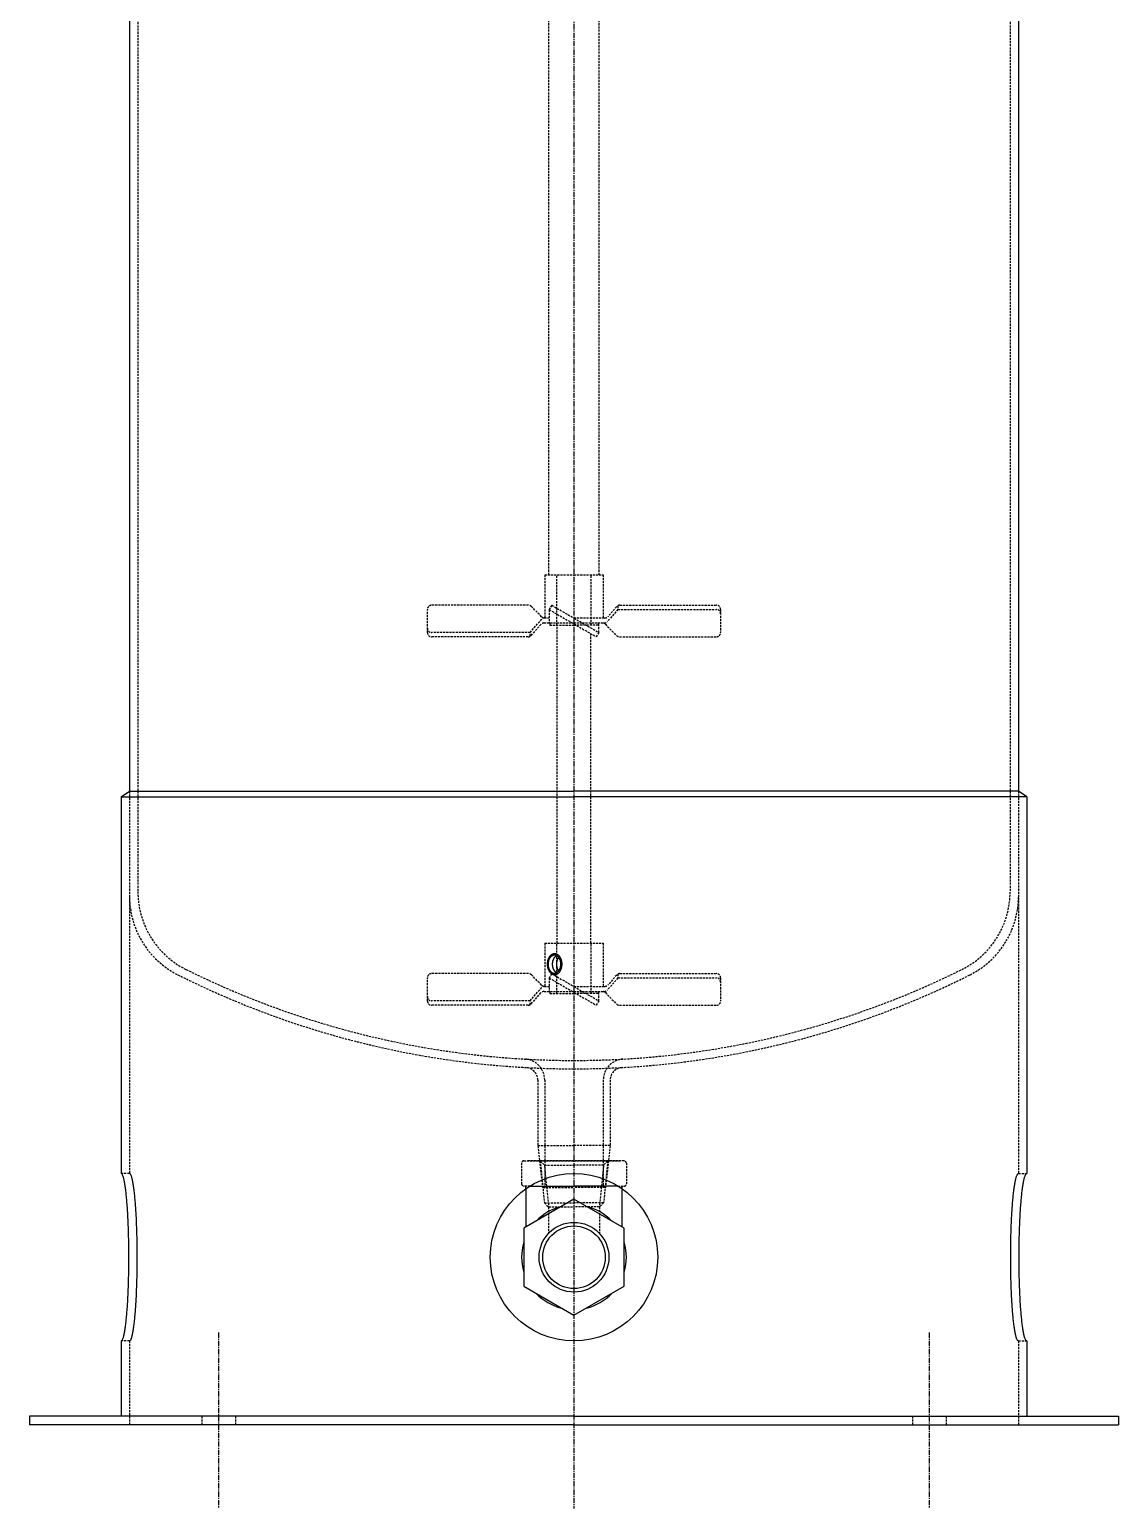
# Model space of a CAD drawing. Extents: x 248 to 1301, y 18 to 1271.
# Drawn here: x 786.5 to 1046.5, y 89.5 to 442.8 of the extents above; entities that cross this region are included whole.
import ezdxf

# ---------------------------------------------------------------- set-up
doc = ezdxf.new("R2010")
doc.units = 0
doc.linetypes.add('CENTER', pattern=[2, 1.25, -0.25, 0.25, -0.25])
doc.linetypes.add('DASHED', pattern=[0.75, 0.5, -0.25])
doc.layers.get('0').update_dxf_attribs({"linetype": 'CONTINUOUS'})
doc.layers.add('CENTER', color=1, linetype='CENTER')

msp = doc.modelspace()

# ---------------------------------------------------------------- linework, layer by layer
at = {"color": 3, "linetype": 'DASHED'}
for p, q in [((812.35, 519.52), (812.35, 236.88)), ((1020.65, 519.52), (1020.65, 236.88)), ((910.5, 312.52), (910.5, 497.52)), ((922.5, 312.52), (922.5, 497.52)), ((909.5, 312.52), (909.5, 302.22)), ((909.5, 312.52), (916.5, 312.52)), ((912.4, 300.52), (912.4, 312.52)), ((916.5, 312.52), (923.5, 312.52)), ((920.6, 300.52), (920.6, 312.52)), ((923.5, 312.52), (923.5, 302.22)), ((881.5, 298.72), (881.5, 304.26)), ((905.63, 305.26), (882.5, 305.26)), ((908.75, 302.51), (906.34, 304.96)), ((911.17, 305.26), (910.57, 304.22)), ((910.57, 304.22), (910.57, 301.02)), ((910.57, 304.22), (916.5, 300.79)), ((911.17, 305.26), (916.5, 302.18)), ((927, 304.22), (924.48, 301.36)), ((926.7, 304.92), (924.62, 302.56)), ((927, 305.15), (927, 304.22)), ((927, 304.22), (950.5, 304.22)), ((927.45, 305.26), (950.5, 305.26)), ((951.5, 304.26), (951.5, 298.72)), ((906, 298.76), (908.75, 301.88)), ((906.3, 298.06), (908.61, 300.68)), ((909.36, 301.02), (916.11, 301.02)), ((909.46, 302.22), (910.57, 302.22)), ((910.75, 301.02), (910.75, 300.52)), ((910.75, 300.52), (916.5, 300.52)), ((912.5, 224.52), (912.5, 300.52)), ((916.11, 301.02), (916.5, 301.02)), ((916.5, 302.22), (923.87, 302.22)), ((916.5, 302.18), (922.43, 298.76)), ((916.5, 301.02), (918.51, 301.02)), ((916.5, 300.79), (921.83, 297.72)), ((916.5, 300.52), (916.98, 300.52)), ((922.25, 300.52), (916.98, 300.52)), ((918.51, 301.02), (923.73, 301.02)), ((922.25, 301.02), (922.25, 300.52)), ((922.43, 298.76), (922.43, 301.02)), ((923.99, 300.72), (926.66, 298.01)), ((906, 298.76), (882.5, 298.76)), ((905.55, 297.72), (882.5, 297.72)), ((906, 297.82), (906, 298.76)), ((920.5, 224.52), (920.5, 298.48)), ((922.43, 298.76), (921.83, 297.72)), ((927.38, 297.72), (950.5, 297.72)), ((810.35, 260.81), (810.35, 169.52)), ((1022.65, 260.81), (1022.65, 169.52)), ((909.5, 224.52), (916.5, 224.52)), ((909.5, 224.52), (909.5, 214.22)), ((912.4, 212.52), (912.4, 224.52)), ((916.5, 224.52), (923.5, 224.52)), ((920.6, 212.52), (920.6, 224.52)), ((923.5, 224.52), (923.5, 214.22)), ((881.5, 210.72), (881.5, 216.26)), ((905.63, 217.26), (882.5, 217.26)), ((908.75, 214.51), (906.34, 216.96)), ((911.17, 217.26), (910.57, 216.22)), ((910.57, 216.22), (916.5, 212.79)), ((910.57, 216.22), (910.57, 213.02)), ((911.17, 217.26), (916.5, 214.18)), ((927, 216.22), (924.48, 213.36)), ((926.7, 216.92), (924.62, 214.56)), ((927, 217.15), (927, 216.22)), ((927, 216.22), (950.5, 216.22)), ((927.45, 217.26), (950.5, 217.26)), ((951.5, 216.26), (951.5, 210.72)), ((906, 210.76), (908.75, 213.88)), ((906.3, 210.06), (908.61, 212.68)), ((909.36, 213.02), (916.11, 213.02)), ((909.46, 214.22), (910.57, 214.22)), ((910.75, 213.02), (910.75, 212.52)), ((910.75, 212.52), (916.5, 212.52)), ((916.11, 213.02), (916.5, 213.02)), ((916.5, 214.22), (923.87, 214.22)), ((916.5, 214.18), (922.43, 210.76)), ((916.5, 213.02), (918.51, 213.02)), ((916.5, 212.79), (921.83, 209.72)), ((916.5, 212.52), (916.98, 212.52)), ((922.25, 212.52), (916.98, 212.52)), ((918.51, 213.02), (923.73, 213.02)), ((922.25, 213.02), (922.25, 212.52)), ((922.43, 210.76), (922.43, 213.02)), ((923.99, 212.72), (926.66, 210.01)), ((906, 210.76), (882.5, 210.76)), ((905.55, 209.72), (882.5, 209.72)), ((906, 209.82), (906, 210.76)), ((922.43, 210.76), (921.83, 209.72)), ((927.38, 209.72), (950.5, 209.72)), ((907.85, 191.83), (907.85, 176.17)), ((909.5, 191.85), (909.5, 172.52)), ((923.5, 191.85), (923.5, 172.52)), ((925.15, 191.83), (925.15, 176.17)), ((907.85, 176.17), (908.27, 172.52)), ((907.85, 176.17), (916.5, 176.17)), ((925.15, 176.17), (916.5, 176.17)), ((925.15, 176.17), (924.73, 172.52)), ((904, 172.02), (904, 167.02)), ((904.5, 172.52), (916.5, 172.52)), ((916.5, 172.52), (905.5, 172.52)), ((908.27, 172.52), (916.5, 172.52)), ((908.27, 172.52), (909, 166.17)), ((908.27, 172.52), (916.5, 172.52)), ((908.43, 172.52), (909.43, 162.52)), ((908.43, 172.52), (909.43, 171.52)), ((909.43, 171.52), (910.43, 161.52)), ((909.43, 171.52), (916.5, 171.52)), ((909.5, 172.52), (909.5, 166.17)), ((924.73, 172.52), (916.5, 172.52)), ((924.73, 172.52), (916.5, 172.52)), ((916.5, 172.52), (927.5, 172.52)), ((928.5, 172.52), (916.5, 172.52)), ((923.57, 171.52), (916.5, 171.52)), ((923.57, 171.52), (922.57, 161.52)), ((923.5, 172.52), (923.5, 166.17)), ((924.57, 172.52), (923.57, 162.52)), ((924.57, 172.52), (923.57, 171.52)), ((924.73, 172.52), (924, 166.17)), ((929, 172.02), (929, 167.02)), ((810.35, 169.52), (808.35, 169.52)), ((905.97, 166.52), (904.5, 166.52)), ((905, 165.88), (905, 166.52)), ((909, 166.17), (916.5, 166.17)), ((924, 166.17), (916.5, 166.17)), ((927.04, 166.52), (928.5, 166.52)), ((928, 165.88), (928, 166.52)), ((1022.65, 169.52), (1024.65, 169.52)), ((909.43, 162.52), (910.43, 161.52)), ((909.43, 162.52), (916.5, 162.52)), ((923.57, 162.52), (916.5, 162.52)), ((923.57, 162.52), (922.57, 161.52)), ((910.43, 161.52), (910.43, 155.22)), ((910.43, 161.52), (916.5, 161.52)), ((922.57, 161.52), (916.5, 161.52)), ((922.57, 161.52), (922.57, 155.22)), ((810.35, 129.52), (808.35, 129.52)), ((810.35, 129.52), (810.35, 109.52)), ((1022.65, 129.52), (1024.65, 129.52)), ((1022.65, 129.52), (1022.65, 109.52)), ((827.65, 111.52), (827.65, 109.52)), ((835.65, 111.52), (835.65, 109.52)), ((997.35, 111.52), (997.35, 109.52)), ((1005.35, 111.52), (1005.35, 109.52))]:
    msp.add_line(p, q, dxfattribs=at)
at = {"color": 7, "linetype": 'CONTINUOUS'}
for p, q in [((810.35, 497.75), (810.35, 260.81)), ((1022.65, 497.75), (1022.65, 260.81)), ((808.35, 259.52), (810.35, 260.81)), ((808.35, 259.52), (808.35, 169.52)), ((808.5, 259.52), (916.5, 259.52)), ((810.35, 260.81), (916.5, 260.81)), ((1022.65, 260.81), (916.5, 260.81)), ((1024.5, 259.52), (916.5, 259.52)), ((1024.65, 259.52), (1022.65, 260.81)), ((1024.65, 259.52), (1024.65, 169.52)), ((905.97, 166.52), (916.5, 166.52)), ((927.04, 166.52), (916.5, 166.52)), ((916.5, 163.37), (904.5, 156.44)), ((905, 165.88), (905, 156.73)), ((928.5, 156.44), (916.5, 163.37)), ((928, 156.73), (928, 165.88)), ((904.5, 156.44), (904.5, 142.59)), ((928.5, 142.59), (928.5, 156.44)), ((904.5, 142.59), (916.5, 135.66)), ((916.5, 135.66), (928.5, 142.59)), ((808.35, 129.52), (808.35, 111.52)), ((1024.65, 129.52), (1024.65, 111.52)), ((916.5, 111.52), (786.5, 111.52)), ((786.5, 111.52), (786.5, 109.52)), ((916.5, 109.52), (786.5, 109.52)), ((916.5, 111.52), (1046.5, 111.52)), ((916.5, 109.52), (1046.5, 109.52)), ((1046.5, 111.52), (1046.5, 109.52))]:
    msp.add_line(p, q, dxfattribs=at)
at = {"color": 3, "linetype": 'DASHED'}
for points in [[(911.88, 217.02, 0), (911.96, 217.02, 0), (912.05, 217.03, 0), (912.14, 217.04, 0), (912.22, 217.06, 0), (912.31, 217.09, 0), (912.39, 217.12, 0), (912.47, 217.16, 0), (912.55, 217.21, 0), (912.63, 217.26, 0), (912.71, 217.31, 0), (912.79, 217.37, 0), (912.86, 217.44, 0), (912.93, 217.51, 0), (913, 217.58, 0), (913.07, 217.66, 0), (913.13, 217.75, 0), (913.19, 217.84, 0), (913.24, 217.93, 0), (913.3, 218.03, 0), (913.35, 218.13, 0), (913.39, 218.23, 0), (913.44, 218.34, 0), (913.48, 218.45, 0), (913.51, 218.56, 0), (913.54, 218.67, 0), (913.57, 218.79, 0), (913.59, 218.91, 0), (913.61, 219.03, 0), (913.63, 219.15, 0), (913.64, 219.27, 0), (913.64, 219.39, 0), (913.64, 219.52, 0), (913.64, 219.64, 0), (913.64, 219.76, 0), (913.63, 219.88, 0), (913.61, 220, 0), (913.59, 220.12, 0), (913.57, 220.24, 0), (913.54, 220.36, 0), (913.51, 220.47, 0), (913.48, 220.59, 0), (913.44, 220.69, 0), (913.39, 220.8, 0), (913.35, 220.91, 0), (913.3, 221.01, 0), (913.24, 221.1, 0), (913.19, 221.19, 0), (913.13, 221.28, 0), (913.07, 221.37, 0), (913, 221.45, 0), (912.93, 221.53, 0), (912.86, 221.59, 0), (912.79, 221.66, 0), (912.71, 221.72, 0), (912.63, 221.78, 0), (912.55, 221.83, 0), (912.47, 221.87, 0), (912.39, 221.91, 0), (912.31, 221.94, 0), (912.22, 221.97, 0), (912.14, 221.99, 0), (912.05, 222, 0), (911.96, 222.01, 0), (911.88, 222.02, 0), (911.79, 222.01, 0), (911.7, 222, 0), (911.62, 221.99, 0), (911.53, 221.97, 0), (911.45, 221.94, 0), (911.36, 221.91, 0), (911.28, 221.87, 0), (911.2, 221.83, 0), (911.12, 221.78, 0), (911.04, 221.72, 0), (910.97, 221.66, 0), (910.89, 221.59, 0), (910.82, 221.53, 0), (910.76, 221.45, 0), (910.69, 221.37, 0), (910.63, 221.28, 0), (910.57, 221.19, 0), (910.51, 221.1, 0), (910.46, 221.01, 0), (910.41, 220.91, 0), (910.36, 220.8, 0), (910.32, 220.69, 0), (910.28, 220.59, 0), (910.24, 220.47, 0), (910.21, 220.36, 0), (910.19, 220.24, 0), (910.16, 220.12, 0), (910.14, 220, 0), (910.13, 219.88, 0), (910.12, 219.76, 0), (910.11, 219.64, 0), (910.11, 219.52, 0), (910.11, 219.39, 0), (910.12, 219.27, 0), (910.13, 219.15, 0), (910.14, 219.03, 0), (910.16, 218.91, 0), (910.19, 218.79, 0), (910.21, 218.67, 0), (910.24, 218.56, 0), (910.28, 218.45, 0), (910.32, 218.34, 0), (910.36, 218.23, 0), (910.41, 218.13, 0), (910.46, 218.03, 0), (910.51, 217.93, 0), (910.57, 217.84, 0), (910.63, 217.75, 0), (910.69, 217.66, 0), (910.76, 217.58, 0), (910.82, 217.51, 0), (910.89, 217.44, 0), (910.97, 217.37, 0), (911.04, 217.31, 0), (911.12, 217.26, 0), (911.2, 217.21, 0), (911.28, 217.16, 0), (911.36, 217.12, 0), (911.45, 217.09, 0), (911.53, 217.06, 0), (911.62, 217.04, 0), (911.7, 217.03, 0), (911.79, 217.02, 0), (911.88, 217.02, 0)], [(911.83, 217.37, 0), (911.91, 217.37, 0), (911.98, 217.38, 0), (912.06, 217.39, 0), (912.13, 217.41, 0), (912.2, 217.43, 0), (912.27, 217.46, 0), (912.35, 217.49, 0), (912.41, 217.53, 0), (912.48, 217.57, 0), (912.55, 217.62, 0), (912.61, 217.67, 0), (912.68, 217.73, 0), (912.74, 217.79, 0), (912.8, 217.85, 0), (912.85, 217.92, 0), (912.91, 218, 0), (912.96, 218.07, 0), (913.01, 218.15, 0), (913.05, 218.24, 0), (913.1, 218.32, 0), (913.14, 218.41, 0), (913.17, 218.5, 0), (913.21, 218.6, 0), (913.24, 218.69, 0), (913.26, 218.79, 0), (913.29, 218.89, 0), (913.31, 218.99, 0), (913.32, 219.1, 0), (913.34, 219.2, 0), (913.35, 219.31, 0), (913.35, 219.41, 0), (913.35, 219.52, 0), (913.35, 219.62, 0), (913.35, 219.73, 0), (913.34, 219.83, 0), (913.32, 219.94, 0), (913.31, 220.04, 0), (913.29, 220.14, 0), (913.26, 220.24, 0), (913.24, 220.34, 0), (913.21, 220.44, 0), (913.17, 220.53, 0), (913.14, 220.62, 0), (913.1, 220.71, 0), (913.05, 220.8, 0), (913.01, 220.88, 0), (912.96, 220.96, 0), (912.91, 221.04, 0), (912.85, 221.11, 0), (912.8, 221.18, 0), (912.74, 221.24, 0), (912.68, 221.3, 0), (912.61, 221.36, 0), (912.55, 221.41, 0), (912.48, 221.46, 0), (912.41, 221.5, 0), (912.35, 221.54, 0), (912.27, 221.57, 0), (912.2, 221.6, 0), (912.13, 221.62, 0), (912.06, 221.64, 0), (911.98, 221.66, 0), (911.91, 221.66, 0), (911.83, 221.67, 0), (911.76, 221.66, 0), (911.68, 221.66, 0), (911.61, 221.64, 0), (911.54, 221.62, 0), (911.46, 221.6, 0), (911.39, 221.57, 0), (911.32, 221.54, 0), (911.25, 221.5, 0), (911.18, 221.46, 0), (911.12, 221.41, 0), (911.05, 221.36, 0), (910.99, 221.3, 0), (910.93, 221.24, 0), (910.87, 221.18, 0), (910.81, 221.11, 0), (910.76, 221.04, 0), (910.71, 220.96, 0), (910.66, 220.88, 0), (910.61, 220.8, 0), (910.57, 220.71, 0), (910.53, 220.62, 0), (910.49, 220.53, 0), (910.46, 220.44, 0), (910.43, 220.34, 0), (910.4, 220.24, 0), (910.38, 220.14, 0), (910.36, 220.04, 0), (910.34, 219.94, 0), (910.33, 219.83, 0), (910.32, 219.73, 0), (910.31, 219.62, 0), (910.31, 219.52, 0), (910.31, 219.41, 0), (910.32, 219.31, 0), (910.33, 219.2, 0), (910.34, 219.1, 0), (910.36, 218.99, 0), (910.38, 218.89, 0), (910.4, 218.79, 0), (910.43, 218.69, 0), (910.46, 218.6, 0), (910.49, 218.5, 0), (910.53, 218.41, 0), (910.57, 218.32, 0), (910.61, 218.24, 0), (910.66, 218.15, 0), (910.71, 218.07, 0), (910.76, 218, 0), (910.81, 217.92, 0), (910.87, 217.85, 0), (910.93, 217.79, 0), (910.99, 217.73, 0), (911.05, 217.67, 0), (911.12, 217.62, 0), (911.18, 217.57, 0), (911.25, 217.53, 0), (911.32, 217.49, 0), (911.39, 217.46, 0), (911.46, 217.43, 0), (911.54, 217.41, 0), (911.61, 217.39, 0), (911.68, 217.38, 0), (911.76, 217.37, 0), (911.83, 217.37, 0)], [(912.33, 221.55, 0), (912.3, 221.53, 0), (912.28, 221.52, 0), (912.25, 221.5, 0), (912.22, 221.49, 0), (912.2, 221.47, 0), (912.17, 221.45, 0), (912.14, 221.43, 0), (912.12, 221.41, 0), (912.09, 221.39, 0), (912.07, 221.37, 0), (912.04, 221.35, 0), (912.02, 221.33, 0), (911.99, 221.31, 0), (911.97, 221.28, 0), (911.94, 221.26, 0), (911.92, 221.24, 0), (911.9, 221.21, 0), (911.87, 221.19, 0), (911.85, 221.16, 0), (911.83, 221.13, 0), (911.81, 221.1, 0), (911.78, 221.07, 0), (911.76, 221.05, 0), (911.74, 221.02, 0), (911.72, 220.99, 0), (911.7, 220.96, 0), (911.68, 220.93, 0), (911.66, 220.89, 0), (911.65, 220.86, 0), (911.63, 220.83, 0), (911.61, 220.8, 0), (911.59, 220.76, 0), (911.58, 220.73, 0), (911.56, 220.69, 0), (911.54, 220.66, 0), (911.53, 220.62, 0), (911.51, 220.59, 0), (911.5, 220.55, 0), (911.49, 220.51, 0), (911.47, 220.48, 0), (911.46, 220.44, 0), (911.45, 220.4, 0), (911.44, 220.37, 0), (911.42, 220.33, 0), (911.41, 220.29, 0), (911.4, 220.25, 0), (911.39, 220.21, 0), (911.38, 220.17, 0), (911.38, 220.13, 0), (911.37, 220.09, 0), (911.36, 220.05, 0), (911.35, 220.01, 0), (911.35, 219.97, 0), (911.34, 219.93, 0), (911.34, 219.89, 0), (911.33, 219.85, 0), (911.33, 219.81, 0), (911.32, 219.76, 0), (911.32, 219.72, 0), (911.32, 219.68, 0), (911.32, 219.64, 0), (911.31, 219.6, 0), (911.31, 219.56, 0), (911.31, 219.52, 0), (911.31, 219.47, 0), (911.31, 219.43, 0), (911.32, 219.39, 0), (911.32, 219.35, 0), (911.32, 219.31, 0), (911.32, 219.27, 0), (911.33, 219.23, 0), (911.33, 219.19, 0), (911.34, 219.15, 0), (911.34, 219.1, 0), (911.35, 219.06, 0), (911.35, 219.02, 0), (911.36, 218.98, 0), (911.37, 218.94, 0), (911.38, 218.9, 0), (911.38, 218.86, 0), (911.39, 218.82, 0), (911.4, 218.78, 0), (911.41, 218.75, 0), (911.42, 218.71, 0), (911.44, 218.67, 0), (911.45, 218.63, 0), (911.46, 218.59, 0), (911.47, 218.56, 0), (911.49, 218.52, 0), (911.5, 218.48, 0), (911.51, 218.45, 0), (911.53, 218.41, 0), (911.54, 218.38, 0), (911.56, 218.34, 0), (911.58, 218.31, 0), (911.59, 218.27, 0), (911.61, 218.24, 0), (911.63, 218.2, 0), (911.65, 218.17, 0), (911.66, 218.14, 0), (911.68, 218.11, 0), (911.7, 218.08, 0), (911.72, 218.05, 0), (911.74, 218.02, 0), (911.76, 217.99, 0), (911.78, 217.96, 0), (911.81, 217.93, 0), (911.83, 217.9, 0), (911.85, 217.88, 0), (911.87, 217.85, 0), (911.9, 217.82, 0), (911.92, 217.8, 0), (911.94, 217.77, 0), (911.97, 217.75, 0), (911.99, 217.72, 0), (912.02, 217.7, 0), (912.04, 217.68, 0), (912.07, 217.66, 0), (912.09, 217.64, 0), (912.12, 217.62, 0), (912.14, 217.6, 0), (912.17, 217.58, 0), (912.2, 217.56, 0), (912.22, 217.55, 0), (912.25, 217.53, 0), (912.28, 217.51, 0), (912.3, 217.5, 0), (912.33, 217.49, 0)], [(912.83, 221.14, 0), (912.82, 221.12, 0), (912.8, 221.1, 0), (912.79, 221.08, 0), (912.77, 221.06, 0), (912.76, 221.04, 0), (912.74, 221.02, 0), (912.73, 221, 0), (912.72, 220.98, 0), (912.7, 220.96, 0), (912.69, 220.93, 0), (912.68, 220.91, 0), (912.66, 220.89, 0), (912.65, 220.87, 0), (912.64, 220.84, 0), (912.62, 220.82, 0), (912.61, 220.8, 0), (912.6, 220.78, 0), (912.59, 220.75, 0), (912.58, 220.73, 0), (912.57, 220.71, 0), (912.55, 220.68, 0), (912.54, 220.66, 0), (912.53, 220.63, 0), (912.52, 220.61, 0), (912.51, 220.58, 0), (912.5, 220.56, 0), (912.49, 220.53, 0), (912.48, 220.51, 0), (912.48, 220.48, 0), (912.47, 220.46, 0), (912.46, 220.43, 0), (912.45, 220.41, 0), (912.44, 220.38, 0), (912.43, 220.35, 0), (912.42, 220.33, 0), (912.42, 220.3, 0), (912.41, 220.27, 0), (912.4, 220.25, 0), (912.4, 220.22, 0), (912.39, 220.19, 0), (912.38, 220.16, 0), (912.38, 220.14, 0), (912.37, 220.11, 0), (912.37, 220.08, 0), (912.36, 220.06, 0), (912.36, 220.03, 0), (912.35, 220, 0), (912.35, 219.97, 0), (912.34, 219.94, 0), (912.34, 219.91, 0), (912.34, 219.89, 0), (912.33, 219.86, 0), (912.33, 219.83, 0), (912.33, 219.8, 0), (912.32, 219.77, 0), (912.32, 219.75, 0), (912.32, 219.72, 0), (912.32, 219.69, 0), (912.32, 219.66, 0), (912.31, 219.63, 0), (912.31, 219.6, 0), (912.31, 219.57, 0), (912.31, 219.54, 0), (912.31, 219.52, 0), (912.31, 219.49, 0), (912.31, 219.46, 0), (912.31, 219.43, 0), (912.31, 219.4, 0), (912.32, 219.37, 0), (912.32, 219.34, 0), (912.32, 219.32, 0), (912.32, 219.29, 0), (912.32, 219.26, 0), (912.33, 219.23, 0), (912.33, 219.2, 0), (912.33, 219.17, 0), (912.34, 219.15, 0), (912.34, 219.12, 0), (912.34, 219.09, 0), (912.35, 219.06, 0), (912.35, 219.03, 0), (912.36, 219.01, 0), (912.36, 218.98, 0), (912.37, 218.95, 0), (912.37, 218.92, 0), (912.38, 218.9, 0), (912.38, 218.87, 0), (912.39, 218.84, 0), (912.4, 218.81, 0), (912.4, 218.79, 0), (912.41, 218.76, 0), (912.42, 218.73, 0), (912.42, 218.71, 0), (912.43, 218.68, 0), (912.44, 218.65, 0), (912.45, 218.63, 0), (912.46, 218.6, 0), (912.47, 218.57, 0), (912.48, 218.55, 0), (912.48, 218.52, 0), (912.49, 218.5, 0), (912.5, 218.47, 0), (912.51, 218.45, 0), (912.52, 218.42, 0), (912.53, 218.4, 0), (912.54, 218.38, 0), (912.55, 218.35, 0), (912.57, 218.33, 0), (912.58, 218.3, 0), (912.59, 218.28, 0), (912.6, 218.26, 0), (912.61, 218.23, 0), (912.62, 218.21, 0), (912.64, 218.19, 0), (912.65, 218.16, 0), (912.66, 218.14, 0), (912.68, 218.12, 0), (912.69, 218.1, 0), (912.7, 218.08, 0), (912.72, 218.06, 0), (912.73, 218.04, 0), (912.74, 218.01, 0), (912.76, 218, 0), (912.77, 217.97, 0), (912.79, 217.96, 0), (912.8, 217.94, 0), (912.82, 217.92, 0), (912.83, 217.9, 0)], [(810.35, 129.52, 0), (810.4, 129.52, 0), (810.44, 129.54, 0), (810.49, 129.57, 0), (810.53, 129.61, 0), (810.58, 129.67, 0), (810.62, 129.73, 0), (810.67, 129.81, 0), (810.72, 129.9, 0), (810.76, 130, 0), (810.8, 130.12, 0), (810.85, 130.24, 0), (810.89, 130.38, 0), (810.94, 130.53, 0), (810.98, 130.69, 0), (811.02, 130.86, 0), (811.07, 131.04, 0), (811.11, 131.23, 0), (811.15, 131.44, 0), (811.19, 131.65, 0), (811.23, 131.88, 0), (811.27, 132.12, 0), (811.31, 132.36, 0), (811.35, 132.62, 0), (811.39, 132.89, 0), (811.42, 133.16, 0), (811.46, 133.45, 0), (811.5, 133.75, 0), (811.53, 134.06, 0), (811.57, 134.37, 0), (811.6, 134.7, 0), (811.64, 135.03, 0), (811.67, 135.37, 0), (811.7, 135.73, 0), (811.73, 136.09, 0), (811.76, 136.45, 0), (811.79, 136.83, 0), (811.82, 137.21, 0), (811.85, 137.6, 0), (811.88, 138, 0), (811.9, 138.41, 0), (811.93, 138.82, 0), (811.95, 139.23, 0), (811.97, 139.66, 0), (812, 140.09, 0), (812.02, 140.52, 0), (812.04, 140.97, 0), (812.06, 141.41, 0), (812.07, 141.86, 0), (812.09, 142.32, 0), (812.11, 142.78, 0), (812.12, 143.24, 0), (812.14, 143.71, 0), (812.15, 144.18, 0), (812.16, 144.66, 0), (812.17, 145.13, 0), (812.18, 145.62, 0), (812.19, 146.1, 0), (812.2, 146.58, 0), (812.2, 147.07, 0), (812.21, 147.56, 0), (812.21, 148.04, 0), (812.21, 148.53, 0), (812.22, 149.03, 0), (812.22, 149.52, 0), (812.22, 150.01, 0), (812.21, 150.5, 0), (812.21, 150.99, 0), (812.21, 151.48, 0), (812.2, 151.97, 0), (812.2, 152.45, 0), (812.19, 152.94, 0), (812.18, 153.42, 0), (812.17, 153.9, 0), (812.16, 154.38, 0), (812.15, 154.85, 0), (812.14, 155.32, 0), (812.12, 155.79, 0), (812.11, 156.25, 0), (812.09, 156.71, 0), (812.07, 157.17, 0), (812.06, 157.62, 0), (812.04, 158.07, 0), (812.02, 158.51, 0), (812, 158.94, 0), (811.97, 159.37, 0), (811.95, 159.8, 0), (811.93, 160.22, 0), (811.9, 160.63, 0), (811.88, 161.03, 0), (811.85, 161.43, 0), (811.82, 161.82, 0), (811.79, 162.2, 0), (811.76, 162.58, 0), (811.73, 162.95, 0), (811.7, 163.31, 0), (811.67, 163.66, 0), (811.64, 164, 0), (811.6, 164.34, 0), (811.57, 164.66, 0), (811.53, 164.98, 0), (811.5, 165.28, 0), (811.46, 165.58, 0), (811.42, 165.87, 0), (811.39, 166.15, 0), (811.35, 166.41, 0), (811.31, 166.67, 0), (811.27, 166.92, 0), (811.23, 167.16, 0), (811.19, 167.38, 0), (811.15, 167.6, 0), (811.11, 167.8, 0), (811.07, 167.99, 0), (811.02, 168.18, 0), (810.98, 168.35, 0), (810.94, 168.51, 0), (810.89, 168.66, 0), (810.85, 168.79, 0), (810.8, 168.92, 0), (810.76, 169.03, 0), (810.72, 169.13, 0), (810.67, 169.22, 0), (810.62, 169.3, 0), (810.58, 169.37, 0), (810.53, 169.42, 0), (810.49, 169.46, 0), (810.44, 169.49, 0), (810.4, 169.51, 0), (810.35, 169.52, 0)], [(1022.65, 129.52, 0), (1022.61, 129.52, 0), (1022.56, 129.54, 0), (1022.51, 129.57, 0), (1022.47, 129.61, 0), (1022.42, 129.67, 0), (1022.38, 129.73, 0), (1022.33, 129.81, 0), (1022.29, 129.9, 0), (1022.24, 130, 0), (1022.2, 130.12, 0), (1022.15, 130.24, 0), (1022.11, 130.38, 0), (1022.07, 130.53, 0), (1022.02, 130.69, 0), (1021.98, 130.86, 0), (1021.94, 131.04, 0), (1021.89, 131.23, 0), (1021.85, 131.44, 0), (1021.81, 131.65, 0), (1021.77, 131.88, 0), (1021.73, 132.12, 0), (1021.69, 132.36, 0), (1021.65, 132.62, 0), (1021.61, 132.89, 0), (1021.58, 133.16, 0), (1021.54, 133.45, 0), (1021.5, 133.75, 0), (1021.47, 134.06, 0), (1021.43, 134.37, 0), (1021.4, 134.7, 0), (1021.36, 135.03, 0), (1021.33, 135.37, 0), (1021.3, 135.73, 0), (1021.27, 136.09, 0), (1021.24, 136.45, 0), (1021.21, 136.83, 0), (1021.18, 137.21, 0), (1021.15, 137.6, 0), (1021.13, 138, 0), (1021.1, 138.41, 0), (1021.07, 138.82, 0), (1021.05, 139.23, 0), (1021.03, 139.66, 0), (1021.01, 140.09, 0), (1020.98, 140.52, 0), (1020.96, 140.97, 0), (1020.95, 141.41, 0), (1020.93, 141.86, 0), (1020.91, 142.32, 0), (1020.89, 142.78, 0), (1020.88, 143.24, 0), (1020.87, 143.71, 0), (1020.85, 144.18, 0), (1020.84, 144.66, 0), (1020.83, 145.13, 0), (1020.82, 145.62, 0), (1020.81, 146.1, 0), (1020.81, 146.58, 0), (1020.8, 147.07, 0), (1020.79, 147.56, 0), (1020.79, 148.04, 0), (1020.79, 148.53, 0), (1020.79, 149.03, 0), (1020.79, 149.52, 0), (1020.79, 150.01, 0), (1020.79, 150.5, 0), (1020.79, 150.99, 0), (1020.79, 151.48, 0), (1020.8, 151.97, 0), (1020.81, 152.45, 0), (1020.81, 152.94, 0), (1020.82, 153.42, 0), (1020.83, 153.9, 0), (1020.84, 154.38, 0), (1020.85, 154.85, 0), (1020.87, 155.32, 0), (1020.88, 155.79, 0), (1020.89, 156.25, 0), (1020.91, 156.71, 0), (1020.93, 157.17, 0), (1020.95, 157.62, 0), (1020.96, 158.07, 0), (1020.98, 158.51, 0), (1021.01, 158.94, 0), (1021.03, 159.37, 0), (1021.05, 159.8, 0), (1021.07, 160.22, 0), (1021.1, 160.63, 0), (1021.13, 161.03, 0), (1021.15, 161.43, 0), (1021.18, 161.82, 0), (1021.21, 162.2, 0), (1021.24, 162.58, 0), (1021.27, 162.95, 0), (1021.3, 163.31, 0), (1021.33, 163.66, 0), (1021.36, 164, 0), (1021.4, 164.34, 0), (1021.43, 164.66, 0), (1021.47, 164.98, 0), (1021.5, 165.28, 0), (1021.54, 165.58, 0), (1021.58, 165.87, 0), (1021.61, 166.15, 0), (1021.65, 166.41, 0), (1021.69, 166.67, 0), (1021.73, 166.92, 0), (1021.77, 167.16, 0), (1021.81, 167.38, 0), (1021.85, 167.6, 0), (1021.89, 167.8, 0), (1021.94, 167.99, 0), (1021.98, 168.18, 0), (1022.02, 168.35, 0), (1022.07, 168.51, 0), (1022.11, 168.66, 0), (1022.15, 168.79, 0), (1022.2, 168.92, 0), (1022.24, 169.03, 0), (1022.29, 169.13, 0), (1022.33, 169.22, 0), (1022.38, 169.3, 0), (1022.42, 169.37, 0), (1022.47, 169.42, 0), (1022.51, 169.46, 0), (1022.56, 169.49, 0), (1022.61, 169.51, 0), (1022.65, 169.52, 0)]]:
    msp.add_polyline3d(points, dxfattribs=at)
at = {"color": 7, "linetype": 'CONTINUOUS'}
for points in [[(808.35, 129.52, 0), (808.4, 129.52, 0), (808.44, 129.54, 0), (808.49, 129.57, 0), (808.53, 129.61, 0), (808.58, 129.67, 0), (808.62, 129.73, 0), (808.67, 129.81, 0), (808.72, 129.9, 0), (808.76, 130, 0), (808.8, 130.12, 0), (808.85, 130.24, 0), (808.89, 130.38, 0), (808.94, 130.53, 0), (808.98, 130.69, 0), (809.02, 130.86, 0), (809.07, 131.04, 0), (809.11, 131.23, 0), (809.15, 131.44, 0), (809.19, 131.65, 0), (809.23, 131.88, 0), (809.27, 132.12, 0), (809.31, 132.36, 0), (809.35, 132.62, 0), (809.39, 132.89, 0), (809.42, 133.16, 0), (809.46, 133.45, 0), (809.5, 133.75, 0), (809.53, 134.06, 0), (809.57, 134.37, 0), (809.6, 134.7, 0), (809.64, 135.03, 0), (809.67, 135.37, 0), (809.7, 135.73, 0), (809.73, 136.09, 0), (809.76, 136.45, 0), (809.79, 136.83, 0), (809.82, 137.21, 0), (809.85, 137.6, 0), (809.88, 138, 0), (809.9, 138.41, 0), (809.93, 138.82, 0), (809.95, 139.23, 0), (809.97, 139.66, 0), (810, 140.09, 0), (810.02, 140.52, 0), (810.04, 140.97, 0), (810.06, 141.41, 0), (810.07, 141.86, 0), (810.09, 142.32, 0), (810.11, 142.78, 0), (810.12, 143.24, 0), (810.14, 143.71, 0), (810.15, 144.18, 0), (810.16, 144.66, 0), (810.17, 145.13, 0), (810.18, 145.62, 0), (810.19, 146.1, 0), (810.2, 146.58, 0), (810.2, 147.07, 0), (810.21, 147.56, 0), (810.21, 148.04, 0), (810.21, 148.53, 0), (810.22, 149.03, 0), (810.22, 149.52, 0), (810.22, 150.01, 0), (810.21, 150.5, 0), (810.21, 150.99, 0), (810.21, 151.48, 0), (810.2, 151.97, 0), (810.2, 152.45, 0), (810.19, 152.94, 0), (810.18, 153.42, 0), (810.17, 153.9, 0), (810.16, 154.38, 0), (810.15, 154.85, 0), (810.14, 155.32, 0), (810.12, 155.79, 0), (810.11, 156.25, 0), (810.09, 156.71, 0), (810.07, 157.17, 0), (810.06, 157.62, 0), (810.04, 158.07, 0), (810.02, 158.51, 0), (810, 158.94, 0), (809.97, 159.37, 0), (809.95, 159.8, 0), (809.93, 160.22, 0), (809.9, 160.63, 0), (809.88, 161.03, 0), (809.85, 161.43, 0), (809.82, 161.82, 0), (809.79, 162.2, 0), (809.76, 162.58, 0), (809.73, 162.95, 0), (809.7, 163.31, 0), (809.67, 163.66, 0), (809.64, 164, 0), (809.6, 164.34, 0), (809.57, 164.66, 0), (809.53, 164.98, 0), (809.5, 165.28, 0), (809.46, 165.58, 0), (809.42, 165.87, 0), (809.39, 166.15, 0), (809.35, 166.41, 0), (809.31, 166.67, 0), (809.27, 166.92, 0), (809.23, 167.16, 0), (809.19, 167.38, 0), (809.15, 167.6, 0), (809.11, 167.8, 0), (809.07, 167.99, 0), (809.02, 168.18, 0), (808.98, 168.35, 0), (808.94, 168.51, 0), (808.89, 168.66, 0), (808.85, 168.79, 0), (808.8, 168.92, 0), (808.76, 169.03, 0), (808.72, 169.13, 0), (808.67, 169.22, 0), (808.62, 169.3, 0), (808.58, 169.37, 0), (808.53, 169.42, 0), (808.49, 169.46, 0), (808.44, 169.49, 0), (808.4, 169.51, 0), (808.35, 169.52, 0)], [(1024.65, 129.52, 0), (1024.61, 129.52, 0), (1024.56, 129.54, 0), (1024.51, 129.57, 0), (1024.47, 129.61, 0), (1024.42, 129.67, 0), (1024.38, 129.73, 0), (1024.33, 129.81, 0), (1024.29, 129.9, 0), (1024.24, 130, 0), (1024.2, 130.12, 0), (1024.15, 130.24, 0), (1024.11, 130.38, 0), (1024.07, 130.53, 0), (1024.02, 130.69, 0), (1023.98, 130.86, 0), (1023.94, 131.04, 0), (1023.89, 131.23, 0), (1023.85, 131.44, 0), (1023.81, 131.65, 0), (1023.77, 131.88, 0), (1023.73, 132.12, 0), (1023.69, 132.36, 0), (1023.65, 132.62, 0), (1023.61, 132.89, 0), (1023.58, 133.16, 0), (1023.54, 133.45, 0), (1023.5, 133.75, 0), (1023.47, 134.06, 0), (1023.43, 134.37, 0), (1023.4, 134.7, 0), (1023.36, 135.03, 0), (1023.33, 135.37, 0), (1023.3, 135.73, 0), (1023.27, 136.09, 0), (1023.24, 136.45, 0), (1023.21, 136.83, 0), (1023.18, 137.21, 0), (1023.15, 137.6, 0), (1023.13, 138, 0), (1023.1, 138.41, 0), (1023.07, 138.82, 0), (1023.05, 139.23, 0), (1023.03, 139.66, 0), (1023.01, 140.09, 0), (1022.98, 140.52, 0), (1022.96, 140.97, 0), (1022.95, 141.41, 0), (1022.93, 141.86, 0), (1022.91, 142.32, 0), (1022.89, 142.78, 0), (1022.88, 143.24, 0), (1022.87, 143.71, 0), (1022.85, 144.18, 0), (1022.84, 144.66, 0), (1022.83, 145.13, 0), (1022.82, 145.62, 0), (1022.81, 146.1, 0), (1022.81, 146.58, 0), (1022.8, 147.07, 0), (1022.79, 147.56, 0), (1022.79, 148.04, 0), (1022.79, 148.53, 0), (1022.79, 149.03, 0), (1022.79, 149.52, 0), (1022.79, 150.01, 0), (1022.79, 150.5, 0), (1022.79, 150.99, 0), (1022.79, 151.48, 0), (1022.8, 151.97, 0), (1022.81, 152.45, 0), (1022.81, 152.94, 0), (1022.82, 153.42, 0), (1022.83, 153.9, 0), (1022.84, 154.38, 0), (1022.85, 154.85, 0), (1022.87, 155.32, 0), (1022.88, 155.79, 0), (1022.89, 156.25, 0), (1022.91, 156.71, 0), (1022.93, 157.17, 0), (1022.95, 157.62, 0), (1022.96, 158.07, 0), (1022.98, 158.51, 0), (1023.01, 158.94, 0), (1023.03, 159.37, 0), (1023.05, 159.8, 0), (1023.07, 160.22, 0), (1023.1, 160.63, 0), (1023.13, 161.03, 0), (1023.15, 161.43, 0), (1023.18, 161.82, 0), (1023.21, 162.2, 0), (1023.24, 162.58, 0), (1023.27, 162.95, 0), (1023.3, 163.31, 0), (1023.33, 163.66, 0), (1023.36, 164, 0), (1023.4, 164.34, 0), (1023.43, 164.66, 0), (1023.47, 164.98, 0), (1023.5, 165.28, 0), (1023.54, 165.58, 0), (1023.58, 165.87, 0), (1023.61, 166.15, 0), (1023.65, 166.41, 0), (1023.69, 166.67, 0), (1023.73, 166.92, 0), (1023.77, 167.16, 0), (1023.81, 167.38, 0), (1023.85, 167.6, 0), (1023.89, 167.8, 0), (1023.94, 167.99, 0), (1023.98, 168.18, 0), (1024.02, 168.35, 0), (1024.07, 168.51, 0), (1024.11, 168.66, 0), (1024.15, 168.79, 0), (1024.2, 168.92, 0), (1024.24, 169.03, 0), (1024.29, 169.13, 0), (1024.33, 169.22, 0), (1024.38, 169.3, 0), (1024.42, 169.37, 0), (1024.47, 169.42, 0), (1024.51, 169.46, 0), (1024.56, 169.49, 0), (1024.61, 169.51, 0), (1024.65, 169.52, 0)]]:
    msp.add_polyline3d(points, dxfattribs=at)
for radius in [20, 8.33, 7.47]:
    msp.add_circle((916.5, 149.52), radius, dxfattribs=at)
at = {"color": 3, "linetype": 'DASHED'}
for centre, radius, start, end in [((882.5, 304.26), 1, 90, 180), ((905.63, 304.26), 1, 44.6278, 90), ((927.45, 304.26), 1, 90, 138.6246), ((950.5, 304.26), 1, 0, 90), ((950.5, 303.22), 1, 0, 90), ((909.36, 300.02), 1, 90, 138.6246), ((909.46, 303.22), 1, 224.6278, 270), ((909.5, 301.22), 1, 90, 138.6246), ((923.28, 300.02), 1, 44.6278, 90), ((923.73, 302.02), 1, 270, 318.6246), ((923.87, 303.22), 1, 270, 318.6246), ((882.5, 299.76), 1, 180, 270), ((882.5, 298.72), 1, 180, 270), ((905.55, 298.72), 1, 270, 318.6246), ((927.38, 298.72), 1, 224.6278, 270), ((950.5, 298.72), 1, 270, 0), ((833.18, 236.88), 20.83, 180, 243.6122), ((999.82, 236.88), 20.83, 296.3878, 0), ((831.38, 235.77), 21.03, 180, 243.2738), ((1001.62, 235.77), 21.03, 296.7262, 0), ((916.5, 404.82), 210.3, 243.2738, 270), ((916.5, 404.82), 208.3, 243.6122, 270), ((882.5, 216.26), 1, 90, 180), ((905.63, 216.26), 1, 44.6278, 90), ((916.5, 404.82), 208.3, 270, 296.3878), ((916.5, 404.82), 210.3, 270, 296.7262), ((927.45, 216.26), 1, 90, 138.6246), ((950.5, 216.26), 1, 0, 90), ((950.5, 215.22), 1, 0, 90), ((909.36, 212.02), 1, 90, 138.6246), ((909.46, 215.22), 1, 224.6278, 270), ((909.5, 213.22), 1, 90, 138.6246), ((923.28, 212.02), 1, 44.6278, 90), ((923.73, 214.02), 1, 270, 318.6246), ((923.87, 215.22), 1, 270, 318.6246), ((882.5, 211.76), 1, 180, 270), ((882.5, 210.72), 1, 180, 270), ((905.55, 210.72), 1, 270, 318.6246), ((927.38, 210.72), 1, 224.6278, 270), ((950.5, 210.72), 1, 270, 0), ((904.5, 191.85), 5, 0, 86.7749), ((904.85, 191.83), 3, 0, 86.8691), ((928.5, 191.85), 5, 93.2251, 180), ((928.15, 191.83), 3, 93.1309, 180), ((904.5, 172.02), 0.5, 90, 180), ((928.5, 172.02), 0.5, 0, 90), ((904.5, 167.02), 0.5, 180, 270), ((928.5, 167.02), 0.5, 270, 0)]:
    msp.add_arc(centre, radius, start, end, dxfattribs=at)
at = {"color": 7, "linetype": 'CONTINUOUS'}
for start, end in [(103.7398, 136.2602), (43.7398, 76.2602), (163.7398, 196.2602), (343.7398, 16.2602), (223.7398, 256.2602), (283.7398, 316.2602)]:
    msp.add_arc((916.5, 149.52), 12.5, start, end, dxfattribs=at)
at = {"layer": 'CENTER', "color": 1, "linetype": 'CENTER'}
for p, q in [((916.5, 796.02), (916.5, 89.52)), ((831.65, 131.52), (831.65, 89.52)), ((1001.35, 131.52), (1001.35, 89.52))]:
    msp.add_line(p, q, dxfattribs=at)

doc.saveas('drawing.dxf')
